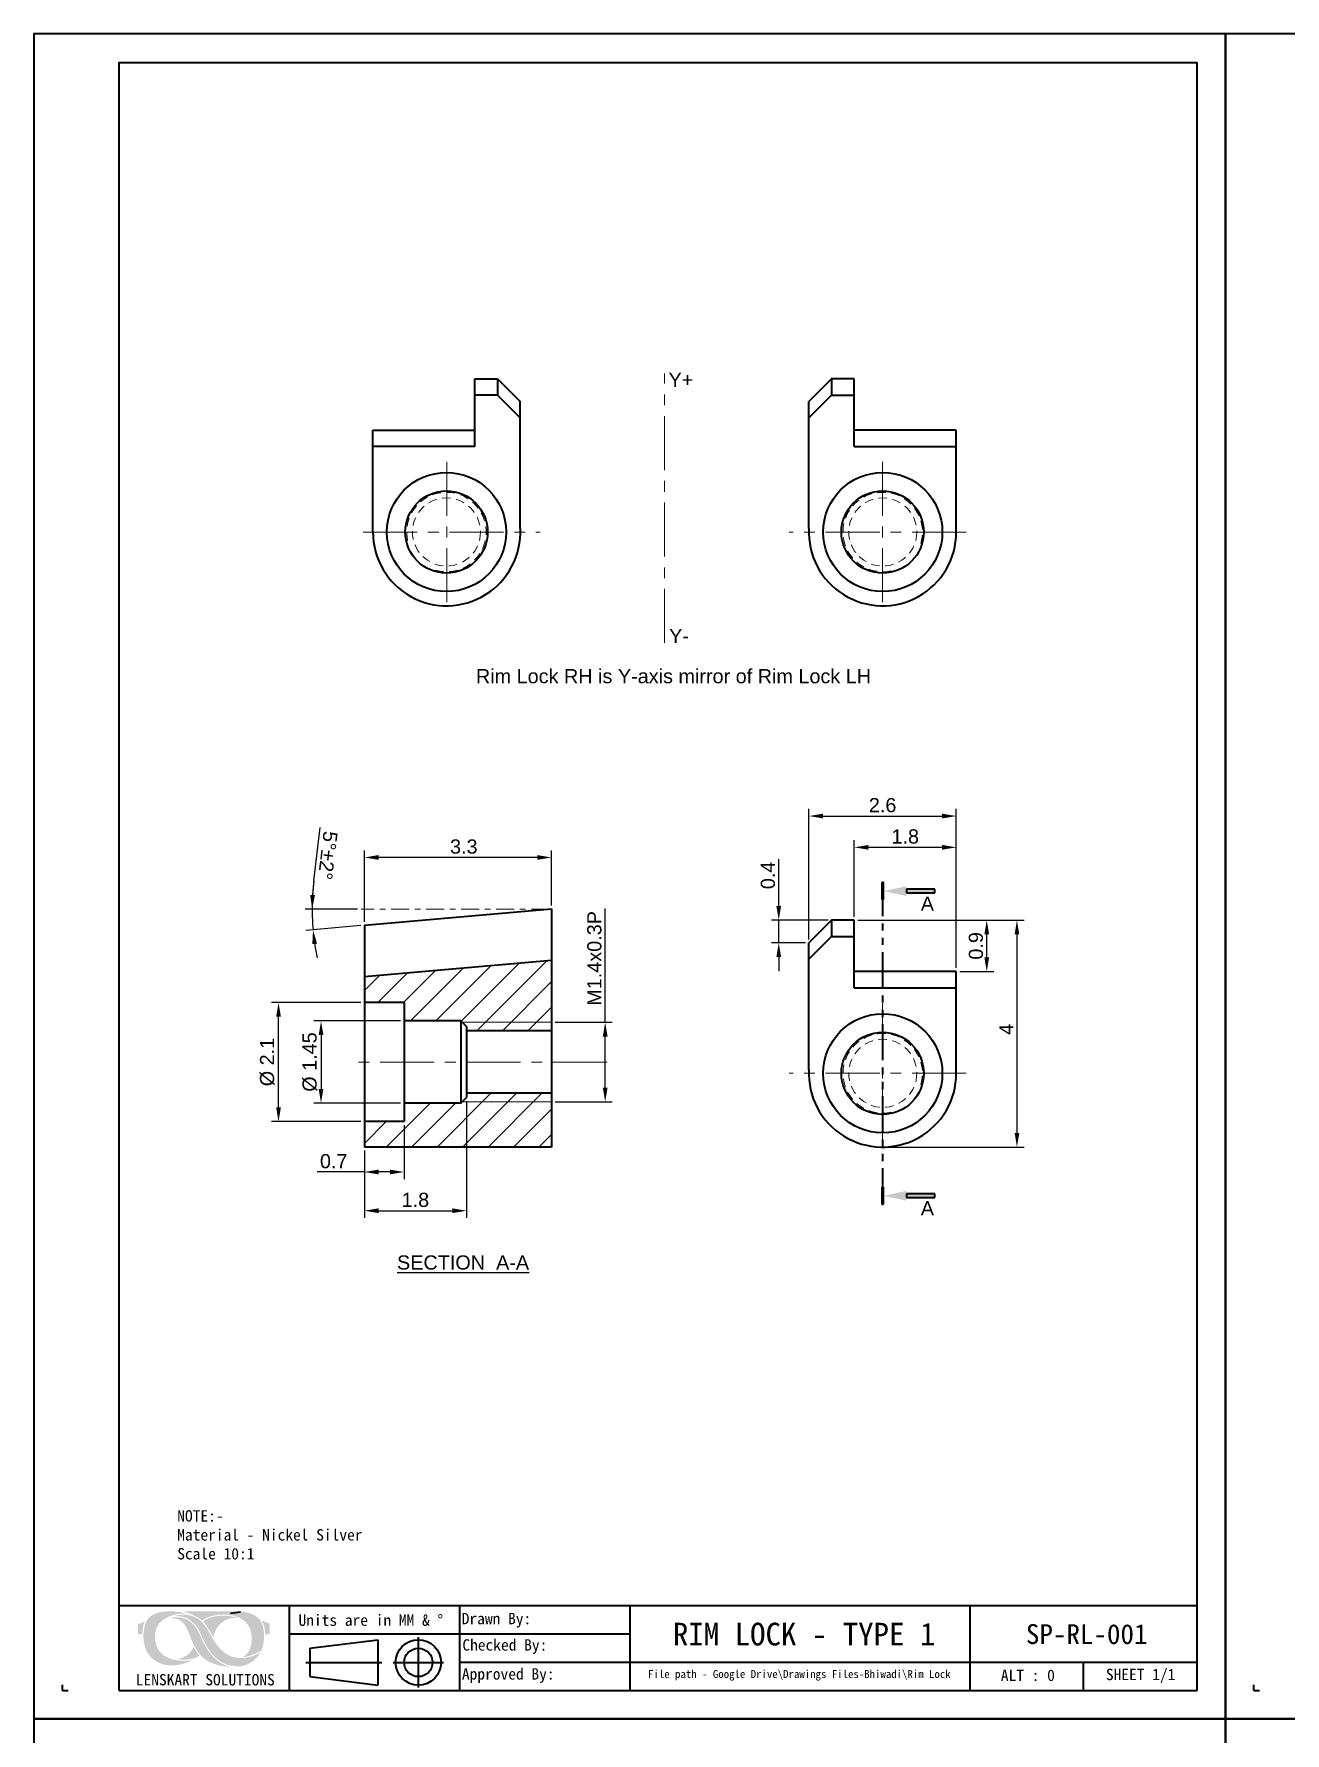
# Model space of a CAD drawing. Header units: millimetres. Extents: x 219 to 785, y 160 to 284.
# Drawn here: x 659.41 to 681.46, y 225.52 to 255.47 of the extents above; entities that cross this region are included whole.
import ezdxf
from ezdxf.enums import TextEntityAlignment as Align

# ---------------------------------------------------------------- set-up
doc = ezdxf.new("R2010")
doc.units = ezdxf.units.MM
for name, pattern in [('CENTER', [50.8, 31.75, -6.35, 6.35, -6.35]), ('HIDDEN', [0.075, 0.05, -0.025]), ('PHANTOM', [63.5, 31.75, -6.35, 6.35, -6.35, 6.35, -6.35])]:
    doc.linetypes.add(name, pattern=pattern)
doc.layers.get('0').update_dxf_attribs({"lineweight": 35})
for name, color, linetype, lineweight in [('Center line', 2, 'CENTER', 18), ('Dimension', 3, 'Continuous', 18), ('Hatch', 6, 'Continuous', 18), ('hidden line', 1, 'HIDDEN', 15), ('Section', 6, 'PHANTOM', 35), ('Text', 4, 'Continuous', 25), ('绘图层', 7, 'Continuous', 13)]:
    doc.layers.add(name, color=color, linetype=linetype, lineweight=lineweight)
doc.layers.add('图框-线条', color=7, linetype='Continuous')
doc.styles.get("Standard").update_dxf_attribs({"font": 'arial.ttf'})
doc.styles.add('宋体', font='SimSun.ttf')
doc.styles.add('样式 1', font='romant.shx')
doc.dimstyles.new('ISO-25', dxfattribs={"dimtxt": 2.5, "dimasz": 2.5, "dimexe": 1.25, "dimexo": 0.625, "dimtad": 1, "dimtxsty": 'Standard', "dimcen": 2.5, "dimadec": 0, "dimazin": 0, "dimtfac": 1, "dimtmove": 0, "dimatfit": 3, "dimfxl": 1, "dimarcsym": 0})
doc.dimstyles.new('ISO-25$0', dxfattribs={"dimtxt": 2.5, "dimasz": 2.5, "dimexe": 0.5, "dimexo": 1, "dimgap": 1, "dimtad": 0, "dimtih": 1, "dimtoh": 1, "dimdec": 1, "dimzin": 10, "dimdsep": 46, "dimlunit": 6, "dimtxsty": '样式 1', "dimcen": 0, "dimclrd": 256, "dimclre": 256, "dimclrt": 7, "dimazin": 0, "dimtfac": 1, "dimtdec": 1, "dimtofl": 0, "dimtmove": 0, "dimatfit": 0, "dimfxl": 1, "dimtolj": 1, "dimtzin": 10, "dimarcsym": 0})

# ---------------------------------------------------------------- blocks, each defined once
blk = doc.blocks.new('*D96')
at = {"layer": 'Defpoints', "color": 0, "transparency": 16777216}
for p in [(673.867, 239.849), (674.365, 235.85), (676.734, 235.85)]:
    blk.add_point(p, dxfattribs=at)
at = {"layer": 'Dimension', "color": 0, "lineweight": -2, "transparency": 16777216}
for p, q in [((673.929, 239.849), (676.859, 239.849)), ((676.734, 239.599), (676.734, 236.1)), ((674.428, 235.85), (676.859, 235.85))]:
    blk.add_line(p, q, dxfattribs=at)
at = {"layer": 'Dimension', "color": 0, "transparency": 16777216}
for points in [[(676.693, 239.599), (676.776, 239.599), (676.734, 239.849)], [(676.693, 236.1), (676.776, 236.1), (676.734, 235.85)]]:
    blk.add_solid(points, dxfattribs=at)
at = {"layer": 'Dimension', "color": 0, "transparency": 16777216, "insert": (676.422, 237.925), "char_height": 0.25, "attachment_point": 2, "rotation": 90}
blk.add_mtext('4', dxfattribs=at)
blk = doc.blocks.new('*D107')
at = {"layer": 'Defpoints', "color": 0, "transparency": 16777216}
for p in [(668.532, 238.049), (669.477, 238.049), (668.532, 236.649)]:
    blk.add_point(p, dxfattribs=at)
at = {"layer": 'Dimension', "color": 0, "lineweight": -2, "transparency": 16777216}
for p, q in [((669.477, 238.049), (669.477, 240.053)), ((668.594, 238.049), (669.602, 238.049)), ((669.477, 236.899), (669.477, 237.799)), ((668.594, 236.649), (669.602, 236.649))]:
    blk.add_line(p, q, dxfattribs=at)
at = {"layer": 'Dimension', "color": 0, "transparency": 16777216}
for points in [[(669.435, 237.799), (669.519, 237.799), (669.477, 238.049)], [(669.435, 236.899), (669.519, 236.899), (669.477, 236.649)]]:
    blk.add_solid(points, dxfattribs=at)
at = {"layer": 'Dimension', "color": 0, "transparency": 16777216, "insert": (669.287, 239.176), "char_height": 0.25, "attachment_point": 5, "rotation": 90}
blk.add_mtext('M1.4x0.3P', dxfattribs=at)
blk = doc.blocks.new('*D144')
at = {"layer": 'Defpoints', "color": 0, "transparency": 16777216}
for p in [(665.232, 240.955), (668.532, 240.044), (665.232, 239.759)]:
    blk.add_point(p, dxfattribs=at)
at = {"layer": 'Dimension', "color": 0, "lineweight": -2, "transparency": 16777216}
for p, q in [((665.232, 239.822), (665.232, 241.08)), ((668.282, 240.955), (665.482, 240.955)), ((668.532, 240.107), (668.532, 241.08))]:
    blk.add_line(p, q, dxfattribs=at)
at = {"layer": 'Dimension', "color": 0, "transparency": 16777216}
for points in [[(665.482, 240.997), (665.482, 240.914), (665.232, 240.955)], [(668.282, 240.997), (668.282, 240.914), (668.532, 240.955)]]:
    blk.add_solid(points, dxfattribs=at)
at = {"layer": 'Dimension', "color": 0, "transparency": 16777216, "insert": (666.985, 241.273), "char_height": 0.25, "attachment_point": 2}
blk.add_mtext('3.3', dxfattribs=at)
blk = doc.blocks.new('*D145')
at = {"layer": 'Defpoints', "color": 0, "transparency": 16777216}
for p in [(668.232, 239.549), (668.232, 239.549), (668.232, 239.549), (665.232, 239.286), (665.232, 239.286)]:
    blk.add_point(p, dxfattribs=at)
blk = doc.blocks.new('*D177')
at = {"layer": 'Defpoints', "color": 0, "transparency": 16777216}
for p in [(665.176, 240.044), (668.491, 240.044), (668.532, 240.048), (664.319, 239.801), (665.232, 239.759)]:
    blk.add_point(p, dxfattribs=at)
at = {"layer": 'Dimension', "color": 0, "lineweight": -2, "transparency": 16777216}
for p, q in [((664.342, 240.543), (664.455, 241.483)), ((665.113, 240.044), (664.187, 240.044)), ((665.169, 239.754), (664.203, 239.669))]:
    blk.add_line(p, q, dxfattribs=at)
for start, end in [(173.1407, 180), (173.1438, 176.5719), (180, 185), (188.4281, 191.8562)]:
    blk.add_arc((668.491, 240.044), 4.179, start, end, dxfattribs=at)
at = {"layer": 'Dimension', "color": 0, "transparency": 16777216}
for points in [[(664.361, 240.293), (664.277, 240.295), (664.312, 240.044)], [(664.315, 239.427), (664.398, 239.437), (664.328, 239.68)]]:
    blk.add_solid(points, dxfattribs=at)
at = {"layer": 'Dimension', "color": 0, "transparency": 16777216, "insert": (664.587, 240.991), "char_height": 0.25, "attachment_point": 5, "rotation": 263.1407}
blk.add_mtext('5°±2°', dxfattribs=at)
blk = doc.blocks.new('*D178')
at = {"layer": 'Defpoints', "color": 0, "transparency": 16777216}
for p in [(663.719, 238.399), (665.232, 238.399), (665.232, 236.299)]:
    blk.add_point(p, dxfattribs=at)
at = {"layer": 'Dimension', "color": 0, "lineweight": -2, "transparency": 16777216}
for p, q in [((665.169, 238.399), (663.594, 238.399)), ((663.719, 236.549), (663.719, 238.149)), ((665.169, 236.299), (663.594, 236.299))]:
    blk.add_line(p, q, dxfattribs=at)
at = {"layer": 'Dimension', "color": 0, "transparency": 16777216}
for points in [[(663.678, 238.149), (663.761, 238.149), (663.719, 238.399)], [(663.678, 236.549), (663.761, 236.549), (663.719, 236.299)]]:
    blk.add_solid(points, dxfattribs=at)
at = {"layer": 'Dimension', "color": 0, "transparency": 16777216, "insert": (663.522, 237.349), "char_height": 0.25, "attachment_point": 5, "rotation": 90}
blk.add_mtext('%%c 2.1', dxfattribs=at)
blk = doc.blocks.new('*D179')
at = {"layer": 'Defpoints', "color": 0, "transparency": 16777216}
for p in [(665.932, 236.299), (665.232, 235.85), (665.232, 235.411)]:
    blk.add_point(p, dxfattribs=at)
at = {"layer": 'Dimension', "color": 0, "lineweight": -2, "transparency": 16777216}
for p, q in [((665.932, 236.237), (665.932, 235.286)), ((665.232, 235.788), (665.232, 235.286)), ((665.232, 235.411), (664.402, 235.411)), ((665.682, 235.411), (665.482, 235.411))]:
    blk.add_line(p, q, dxfattribs=at)
at = {"layer": 'Dimension', "color": 0, "transparency": 16777216}
for points in [[(665.482, 235.452), (665.482, 235.369), (665.232, 235.411)], [(665.682, 235.452), (665.682, 235.369), (665.932, 235.411)]]:
    blk.add_solid(points, dxfattribs=at)
at = {"layer": 'Dimension', "color": 0, "transparency": 16777216, "insert": (664.692, 235.601), "char_height": 0.25, "attachment_point": 5}
blk.add_mtext('0.7', dxfattribs=at)
blk = doc.blocks.new('*D180')
at = {"layer": 'Defpoints', "color": 0, "transparency": 16777216}
for p in [(665.932, 238.074), (664.469, 236.624), (665.932, 236.624)]:
    blk.add_point(p, dxfattribs=at)
at = {"layer": 'Dimension', "color": 0, "lineweight": -2, "transparency": 16777216}
for p, q in [((665.869, 238.074), (664.344, 238.074)), ((664.469, 237.824), (664.469, 236.874)), ((665.869, 236.624), (664.344, 236.624))]:
    blk.add_line(p, q, dxfattribs=at)
at = {"layer": 'Dimension', "color": 0, "transparency": 16777216}
for points in [[(664.427, 237.824), (664.51, 237.824), (664.469, 238.074)], [(664.427, 236.874), (664.51, 236.874), (664.469, 236.624)]]:
    blk.add_solid(points, dxfattribs=at)
at = {"layer": 'Dimension', "color": 0, "transparency": 16777216, "insert": (664.271, 237.349), "char_height": 0.25, "attachment_point": 5, "rotation": 90}
blk.add_mtext('%%c 1.45', dxfattribs=at)
blk = doc.blocks.new('*D181')
at = {"layer": 'Defpoints', "color": 0, "transparency": 16777216}
for p in [(667.032, 236.724), (665.232, 235.85), (667.032, 234.728)]:
    blk.add_point(p, dxfattribs=at)
at = {"layer": 'Dimension', "color": 0, "lineweight": -2, "transparency": 16777216}
for p, q in [((667.032, 236.662), (667.032, 234.603)), ((665.232, 235.788), (665.232, 234.603)), ((665.482, 234.728), (666.782, 234.728))]:
    blk.add_line(p, q, dxfattribs=at)
at = {"layer": 'Dimension', "color": 0, "transparency": 16777216}
for points in [[(665.482, 234.77), (665.482, 234.686), (665.232, 234.728)], [(666.782, 234.77), (666.782, 234.686), (667.032, 234.728)]]:
    blk.add_solid(points, dxfattribs=at)
at = {"layer": 'Dimension', "color": 0, "transparency": 16777216, "insert": (666.132, 234.918), "char_height": 0.25, "attachment_point": 5}
blk.add_mtext('1.8', dxfattribs=at)
blk = doc.blocks.new('*D182')
at = {"layer": 'Defpoints', "color": 0, "transparency": 16777216}
for p in [(675.666, 241.134), (673.867, 239.849), (675.666, 238.946)]:
    blk.add_point(p, dxfattribs=at)
at = {"layer": 'Dimension', "color": 0, "lineweight": -2, "transparency": 16777216}
for p, q in [((673.867, 239.911), (673.867, 241.259)), ((674.117, 241.134), (675.416, 241.134)), ((675.666, 239.008), (675.666, 241.259))]:
    blk.add_line(p, q, dxfattribs=at)
at = {"layer": 'Dimension', "color": 0, "transparency": 16777216}
for points in [[(674.117, 241.175), (674.117, 241.092), (673.867, 241.134)], [(675.416, 241.175), (675.416, 241.092), (675.666, 241.134)]]:
    blk.add_solid(points, dxfattribs=at)
at = {"layer": 'Dimension', "color": 0, "transparency": 16777216, "insert": (674.766, 241.324), "char_height": 0.25, "attachment_point": 5}
blk.add_mtext('1.8', dxfattribs=at)
blk = doc.blocks.new('*D183')
at = {"layer": 'Defpoints', "color": 0, "transparency": 16777216}
for p in [(673.867, 239.849), (676.202, 239.849), (675.666, 238.946)]:
    blk.add_point(p, dxfattribs=at)
at = {"layer": 'Dimension', "color": 0, "lineweight": -2, "transparency": 16777216}
for p, q in [((673.929, 239.849), (676.327, 239.849)), ((676.202, 239.196), (676.202, 239.599)), ((675.728, 238.946), (676.327, 238.946))]:
    blk.add_line(p, q, dxfattribs=at)
at = {"layer": 'Dimension', "color": 0, "transparency": 16777216}
for points in [[(676.16, 239.599), (676.244, 239.599), (676.202, 239.849)], [(676.16, 239.196), (676.244, 239.196), (676.202, 238.946)]]:
    blk.add_solid(points, dxfattribs=at)
at = {"layer": 'Dimension', "color": 0, "transparency": 16777216, "insert": (676.012, 239.397), "char_height": 0.25, "attachment_point": 5, "rotation": 90}
blk.add_mtext('0.9', dxfattribs=at)
blk = doc.blocks.new('*D184')
at = {"layer": 'Defpoints', "color": 0, "transparency": 16777216}
for p in [(673.467, 239.849), (672.536, 239.449), (673.067, 239.449)]:
    blk.add_point(p, dxfattribs=at)
at = {"layer": 'Dimension', "color": 0, "lineweight": -2, "transparency": 16777216}
for p, q in [((672.536, 240.099), (672.536, 240.928)), ((673.405, 239.849), (672.411, 239.849)), ((672.536, 239.449), (672.536, 239.849)), ((673.005, 239.449), (672.411, 239.449)), ((672.536, 239.199), (672.536, 238.949))]:
    blk.add_line(p, q, dxfattribs=at)
at = {"layer": 'Dimension', "color": 0, "transparency": 16777216}
for points in [[(672.494, 240.099), (672.578, 240.099), (672.536, 239.849)], [(672.494, 239.199), (672.578, 239.199), (672.536, 239.449)]]:
    blk.add_solid(points, dxfattribs=at)
at = {"layer": 'Dimension', "color": 0, "transparency": 16777216, "insert": (672.346, 240.639), "char_height": 0.25, "attachment_point": 5, "rotation": 90}
blk.add_mtext('0.4', dxfattribs=at)
blk = doc.blocks.new('*D185')
at = {"layer": 'Defpoints', "color": 0, "transparency": 16777216}
for p in [(675.666, 241.685), (673.067, 239.449), (675.666, 238.946)]:
    blk.add_point(p, dxfattribs=at)
at = {"layer": 'Dimension', "color": 0, "lineweight": -2, "transparency": 16777216}
for p, q in [((673.067, 239.511), (673.067, 241.81)), ((675.666, 239.008), (675.666, 241.81)), ((673.317, 241.685), (675.416, 241.685))]:
    blk.add_line(p, q, dxfattribs=at)
at = {"layer": 'Dimension', "color": 0, "transparency": 16777216}
for points in [[(673.317, 241.727), (673.317, 241.644), (673.067, 241.685)], [(675.416, 241.727), (675.416, 241.644), (675.666, 241.685)]]:
    blk.add_solid(points, dxfattribs=at)
at = {"layer": 'Dimension', "color": 0, "transparency": 16777216, "insert": (674.367, 241.876), "char_height": 0.25, "attachment_point": 5}
blk.add_mtext('2.6', dxfattribs=at)
blk = doc.blocks.new('_FILLED')
at = {"color": 0, "linetype": 'ByBlock'}
blk.add_solid([(0, 0), (-1, 0.214), (-1, -0.214)], dxfattribs=at)
blk = doc.blocks.new('section arrow')
at = {"layer": 'Section'}
h = blk.add_hatch(color=256, dxfattribs=at)
h.dxf.hatch_style = 1
h.paths.add_polyline_path([(6987.516, 2336.116), (6987.516, 2336.053), (6988.016, 2336.053), (6988.016, 2336.116)])
h.paths.add_polyline_path([(6988.416, 2335.935), (6988.448, 2335.935), (6988.448, 2336.235), (6988.416, 2336.235)])
for points in [[(6988.016, 2336.116), (6987.516, 2336.116), (6987.516, 2336.053), (6988.016, 2336.053)], [(6988.448, 2335.935), (6988.448, 2336.235), (6988.416, 2336.235), (6988.416, 2335.935)]]:
    blk.add_lwpolyline(points, close=True, dxfattribs=at)
at = {"layer": 'Section', "xscale": 0.4, "yscale": 0.4, "zscale": 0.4}
blk.add_blockref('_FILLED', (6988.416, 2336.085), dxfattribs=at)

msp = doc.modelspace()

# ---------------------------------------------------------------- hatches: boundary and pattern name
at = {"layer": 'Hatch'}
h = msp.add_hatch(dxfattribs=at)
h.set_pattern_fill('ANSI31', color=256, scale=0.1)
h.set_pattern_definition([(45, (-7.12355, 0), (-0.2245064, 0.2245064), [])])
h.paths.add_polyline_path([(668.532, 239.144), (665.232, 238.856), (665.232, 238.399), (665.932, 238.399), (665.932, 238.074), (666.932, 238.074), (666.957, 238.049), (668.532, 238.049)])
h.paths.add_polyline_path([(668.532, 236.649), (666.957, 236.649), (666.932, 236.624), (665.932, 236.624), (665.932, 236.299), (665.232, 236.299), (665.232, 235.85), (668.532, 235.85)])
h.paths.add_polyline_path([(668.532, 236.799), (667.032, 236.799), (667.032, 236.724), (666.957, 236.649), (668.532, 236.649)])
h.paths.add_polyline_path([(668.532, 238.049), (666.957, 238.049), (667.032, 237.974), (667.032, 237.899), (668.532, 237.899)])
at = {"layer": '图框-线条', "lineweight": 0, "ltscale": 0.1}
h = msp.add_hatch(color=252, dxfattribs=at)
edge = h.paths.add_edge_path()
edge.add_spline(control_points=[(661.245, 227.441), (661.245, 227.441), (661.245, 227.269), (661.245, 227.269), (661.245, 227.269), (661.245, 227.269), (661.316, 227.269), (661.316, 227.269), (661.316, 227.269), (661.321, 227.31), (661.322, 227.344), (661.33, 227.384), (661.33, 227.384), (661.337, 227.419), (661.347, 227.454), (661.36, 227.485), (661.36, 227.485), (661.36, 227.485), (661.245, 227.441), (661.245, 227.441)], knot_values=[0, 0, 0, 0, 0.166667, 0.166667, 0.166667, 0.166667, 0.333333, 0.333333, 0.333333, 0.333333, 0.5, 0.5, 0.5, 0.5, 0.666667, 0.666667, 0.666667, 0.666667, 1, 1, 1, 1], degree=3, periodic=0)
edge = h.paths.add_edge_path()
edge.add_spline(control_points=[(663.485, 227.262), (663.485, 227.262), (663.566, 227.261), (663.566, 227.261), (663.566, 227.261), (663.566, 227.261), (663.566, 227.447), (663.566, 227.447), (663.566, 227.447), (663.566, 227.447), (663.425, 227.503), (663.425, 227.503), (663.425, 227.503), (663.439, 227.467), (663.455, 227.441), (663.466, 227.396), (663.466, 227.396), (663.478, 227.351), (663.481, 227.311), (663.485, 227.262)], knot_values=[0, 0, 0, 0, 0.166667, 0.166667, 0.166667, 0.166667, 0.333333, 0.333333, 0.333333, 0.333333, 0.5, 0.5, 0.5, 0.5, 0.666667, 0.666667, 0.666667, 0.666667, 1, 1, 1, 1], degree=3, periodic=0)
edge = h.paths.add_edge_path(flags=17)
edge.add_spline(control_points=[(661.937, 226.828), (661.95, 226.817), (662.032, 226.815), (662.047, 226.815), (662.047, 226.815), (662.135, 226.812), (662.267, 226.834), (662.324, 226.889), (662.324, 226.889), (662.319, 226.897), (662.316, 226.901), (662.31, 226.907), (662.31, 226.907), (662.31, 226.907), (662.223, 227.036), (662.223, 227.036), (662.223, 227.036), (662.202, 227.01), (662.193, 226.961), (662.113, 226.899), (662.113, 226.899), (662.066, 226.863), (662.01, 226.838), (661.937, 226.828)], knot_values=[0, 0, 0, 0, 0.142857, 0.142857, 0.142857, 0.142857, 0.285714, 0.285714, 0.285714, 0.285714, 0.428571, 0.428571, 0.428571, 0.428571, 0.571429, 0.571429, 0.571429, 0.571429, 0.714286, 0.714286, 0.714286, 0.714286, 1, 1, 1, 1], degree=3, periodic=0)
edge = h.paths.add_edge_path(flags=17)
edge.add_spline(control_points=[(662.392, 227.485), (662.397, 227.477), (662.398, 227.478), (662.404, 227.471), (662.404, 227.471), (662.469, 227.397), (662.562, 227.217), (662.574, 227.205), (662.574, 227.205), (662.58, 227.355), (662.705, 227.486), (662.829, 227.529), (662.829, 227.529), (662.893, 227.552), (662.928, 227.552), (663.001, 227.546), (663.001, 227.546), (662.977, 227.565), (662.876, 227.581), (662.851, 227.584), (662.851, 227.584), (662.729, 227.598), (662.554, 227.587), (662.446, 227.526), (662.446, 227.526), (662.429, 227.517), (662.398, 227.497), (662.392, 227.485)], knot_values=[0, 0, 0, 0, 0.125, 0.125, 0.125, 0.125, 0.25, 0.25, 0.25, 0.25, 0.375, 0.375, 0.375, 0.375, 0.5, 0.5, 0.5, 0.5, 0.625, 0.625, 0.625, 0.625, 0.75, 0.75, 0.75, 0.75, 1, 1, 1, 1], degree=3, periodic=0)
edge = h.paths.add_edge_path()
edge.add_spline(control_points=[(662.334, 227.25), (662.293, 227.342), (662.28, 227.367), (662.216, 227.436), (662.216, 227.436), (662.129, 227.53), (661.994, 227.577), (661.862, 227.559), (661.862, 227.559), (661.853, 227.558), (661.845, 227.557), (661.837, 227.555), (661.837, 227.555), (661.837, 227.555), (661.814, 227.548), (661.814, 227.548), (661.814, 227.548), (661.89, 227.544), (661.95, 227.533), (662.001, 227.495), (662.001, 227.495), (662.052, 227.457), (662.071, 227.426), (662.104, 227.36), (662.104, 227.36), (662.156, 227.252), (662.192, 227.131), (662.251, 227.03), (662.251, 227.03), (662.314, 226.924), (662.376, 226.846), (662.482, 226.784), (662.482, 226.784), (662.567, 226.734), (662.746, 226.687), (662.865, 226.692), (662.865, 226.692), (662.852, 226.698), (662.834, 226.701), (662.818, 226.705), (662.818, 226.705), (662.597, 226.773), (662.469, 226.961), (662.372, 227.166), (662.372, 227.166), (662.359, 227.194), (662.346, 227.222), (662.334, 227.25)], knot_values=[0, 0, 0, 0, 0.076923, 0.076923, 0.076923, 0.076923, 0.153846, 0.153846, 0.153846, 0.153846, 0.230769, 0.230769, 0.230769, 0.230769, 0.307692, 0.307692, 0.307692, 0.307692, 0.384615, 0.384615, 0.384615, 0.384615, 0.461538, 0.461538, 0.461538, 0.461538, 0.538462, 0.538462, 0.538462, 0.538462, 0.615385, 0.615385, 0.615385, 0.615385, 0.692308, 0.692308, 0.692308, 0.692308, 0.769231, 0.769231, 0.769231, 0.769231, 0.846154, 0.846154, 0.846154, 0.846154, 1, 1, 1, 1], degree=3, periodic=0)
edge = h.paths.add_edge_path()
edge.add_spline(control_points=[(663.396, 226.935), (663.393, 226.935), (663.311, 226.896), (663.294, 226.89), (663.294, 226.89), (663.259, 226.876), (663.217, 226.863), (663.178, 226.855), (663.178, 226.855), (663.08, 226.837), (663.009, 226.837), (662.916, 226.864), (662.916, 226.864), (662.757, 226.91), (662.665, 227.021), (662.59, 227.137), (662.59, 227.137), (662.458, 227.343), (662.404, 227.542), (662.15, 227.596), (662.15, 227.596), (662.107, 227.605), (662.055, 227.609), (662.01, 227.605), (662.01, 227.605), (661.98, 227.603), (661.908, 227.596), (661.886, 227.583), (661.886, 227.583), (661.998, 227.585), (662.086, 227.563), (662.165, 227.506), (662.165, 227.506), (662.331, 227.388), (662.336, 227.263), (662.422, 227.109), (662.422, 227.109), (662.464, 227.035), (662.494, 226.978), (662.551, 226.911), (662.551, 226.911), (662.67, 226.772), (662.796, 226.71), (662.99, 226.696), (662.99, 226.696), (663.084, 226.689), (663.178, 226.73), (663.24, 226.769), (663.24, 226.769), (663.283, 226.796), (663.316, 226.83), (663.348, 226.867), (663.348, 226.867), (663.365, 226.886), (663.383, 226.914), (663.396, 226.935)], knot_values=[0, 0, 0, 0, 0.066667, 0.066667, 0.066667, 0.066667, 0.133333, 0.133333, 0.133333, 0.133333, 0.2, 0.2, 0.2, 0.2, 0.266667, 0.266667, 0.266667, 0.266667, 0.333333, 0.333333, 0.333333, 0.333333, 0.4, 0.4, 0.4, 0.4, 0.466667, 0.466667, 0.466667, 0.466667, 0.533333, 0.533333, 0.533333, 0.533333, 0.6, 0.6, 0.6, 0.6, 0.666667, 0.666667, 0.666667, 0.666667, 0.733333, 0.733333, 0.733333, 0.733333, 0.8, 0.8, 0.8, 0.8, 0.866667, 0.866667, 0.866667, 0.866667, 1, 1, 1, 1], degree=3, periodic=0)
edge = h.paths.add_edge_path()
edge.add_spline(control_points=[(662.376, 227.501), (662.432, 227.545), (662.449, 227.559), (662.531, 227.582), (662.531, 227.582), (662.718, 227.634), (662.959, 227.62), (663.106, 227.505), (663.106, 227.505), (663.186, 227.442), (663.251, 227.331), (663.248, 227.177), (663.248, 227.177), (663.245, 227.062), (663.217, 226.952), (663.126, 226.886), (663.126, 226.886), (663.12, 226.881), (663.096, 226.866), (663.09, 226.864), (663.09, 226.864), (663.179, 226.859), (663.318, 226.919), (663.392, 226.961), (663.392, 226.961), (663.419, 226.976), (663.417, 226.974), (663.428, 227.006), (663.428, 227.006), (663.475, 227.132), (663.476, 227.307), (663.434, 227.43), (663.434, 227.43), (663.414, 227.486), (663.393, 227.516), (663.356, 227.552), (663.356, 227.552), (663.28, 227.629), (663.129, 227.664), (663.02, 227.664), (663.02, 227.664), (662.698, 227.664), (662.367, 227.667), (662.046, 227.664), (662.046, 227.664), (662.069, 227.654), (662.111, 227.644), (662.138, 227.634), (662.138, 227.634), (662.165, 227.624), (662.283, 227.569), (662.306, 227.555), (662.306, 227.555), (662.338, 227.535), (662.371, 227.505), (662.376, 227.501)], knot_values=[0, 0, 0, 0, 0.066667, 0.066667, 0.066667, 0.066667, 0.133333, 0.133333, 0.133333, 0.133333, 0.2, 0.2, 0.2, 0.2, 0.266667, 0.266667, 0.266667, 0.266667, 0.333333, 0.333333, 0.333333, 0.333333, 0.4, 0.4, 0.4, 0.4, 0.466667, 0.466667, 0.466667, 0.466667, 0.533333, 0.533333, 0.533333, 0.533333, 0.6, 0.6, 0.6, 0.6, 0.666667, 0.666667, 0.666667, 0.666667, 0.733333, 0.733333, 0.733333, 0.733333, 0.8, 0.8, 0.8, 0.8, 0.866667, 0.866667, 0.866667, 0.866667, 1, 1, 1, 1], degree=3, periodic=0)
edge = h.paths.add_edge_path()
edge.add_spline(control_points=[(662.198, 226.806), (662.184, 226.807), (662.158, 226.801), (662.142, 226.799), (662.142, 226.799), (661.885, 226.775), (661.581, 226.843), (661.544, 227.157), (661.544, 227.157), (661.527, 227.304), (661.573, 227.436), (661.69, 227.517), (661.69, 227.517), (661.808, 227.598), (661.925, 227.629), (662.098, 227.625), (662.098, 227.625), (662.098, 227.625), (662.029, 227.644), (662.029, 227.644), (662.029, 227.644), (661.876, 227.677), (661.647, 227.678), (661.512, 227.611), (661.512, 227.611), (661.436, 227.573), (661.394, 227.516), (661.364, 227.421), (661.364, 227.421), (661.315, 227.259), (661.329, 227.009), (661.451, 226.881), (661.451, 226.881), (661.466, 226.865), (661.474, 226.853), (661.492, 226.838), (661.492, 226.838), (661.511, 226.823), (661.515, 226.818), (661.539, 226.801), (661.539, 226.801), (661.697, 226.689), (661.902, 226.696), (662.082, 226.756), (662.082, 226.756), (662.103, 226.763), (662.124, 226.771), (662.143, 226.78), (662.143, 226.78), (662.155, 226.785), (662.191, 226.804), (662.198, 226.806)], knot_values=[0, 0, 0, 0, 0.071429, 0.071429, 0.071429, 0.071429, 0.142857, 0.142857, 0.142857, 0.142857, 0.214286, 0.214286, 0.214286, 0.214286, 0.285714, 0.285714, 0.285714, 0.285714, 0.357143, 0.357143, 0.357143, 0.357143, 0.428571, 0.428571, 0.428571, 0.428571, 0.5, 0.5, 0.5, 0.5, 0.571429, 0.571429, 0.571429, 0.571429, 0.642857, 0.642857, 0.642857, 0.642857, 0.714286, 0.714286, 0.714286, 0.714286, 0.785714, 0.785714, 0.785714, 0.785714, 0.857143, 0.857143, 0.857143, 0.857143, 1, 1, 1, 1], degree=3, periodic=0)

# ---------------------------------------------------------------- linework, layer by layer
for p, q in [((679.909, 226.271), (679.909, 254.971)), ((667.182, 248.198), (667.182, 249.39)), ((667.182, 249.39), (667.581, 249.39)), ((667.581, 249.39), (667.981, 248.99)), ((667.581, 249.39), (667.581, 249.102)), ((673.467, 249.39), (673.067, 248.99)), ((673.867, 249.39), (673.467, 249.39)), ((673.467, 249.39), (673.467, 249.102)), ((673.867, 248.198), (673.867, 249.39)), ((667.581, 249.102), (667.182, 249.102)), ((667.581, 249.102), (667.981, 248.702)), ((667.981, 246.755), (667.981, 248.99)), ((673.467, 249.102), (673.067, 248.702)), ((673.067, 246.755), (673.067, 248.99)), ((673.467, 249.102), (673.867, 249.102)), ((665.383, 246.692), (665.383, 248.487)), ((665.383, 248.487), (667.182, 248.487)), ((675.666, 248.487), (673.867, 248.487)), ((675.666, 246.692), (675.666, 248.487)), ((667.182, 248.198), (665.383, 248.198)), ((673.867, 248.198), (675.666, 248.198)), ((665.232, 239.759), (668.532, 240.048)), ((668.532, 240.048), (668.532, 235.85)), ((665.232, 239.759), (665.232, 235.85)), ((673.467, 239.849), (673.067, 239.449)), ((673.867, 239.849), (673.467, 239.849)), ((673.467, 239.849), (673.467, 239.56)), ((673.867, 238.657), (673.867, 239.849)), ((673.467, 239.56), (673.067, 239.16)), ((673.067, 237.214), (673.067, 239.449)), ((673.467, 239.56), (673.867, 239.56)), ((665.232, 238.856), (668.532, 239.144)), ((675.666, 238.946), (673.867, 238.946)), ((675.666, 237.15), (675.666, 238.946)), ((673.867, 238.657), (675.666, 238.657)), ((665.932, 238.399), (665.232, 238.399)), ((665.932, 238.399), (665.932, 236.299)), ((666.932, 238.074), (665.932, 238.074)), ((666.932, 238.074), (666.932, 236.624)), ((666.932, 238.074), (667.032, 237.974)), ((667.032, 237.974), (667.032, 236.724)), ((668.532, 237.899), (667.032, 237.899)), ((666.932, 236.624), (665.932, 236.624)), ((666.932, 236.624), (667.032, 236.724)), ((668.532, 236.799), (667.032, 236.799)), ((665.932, 236.299), (665.232, 236.299)), ((668.532, 235.85), (665.232, 235.85)), ((660.909, 227.771), (679.909, 227.771)), ((663.909, 227.771), (663.909, 226.271)), ((666.909, 227.771), (666.909, 226.271)), ((669.909, 227.771), (669.909, 226.771)), ((675.909, 226.271), (675.909, 227.771)), ((663.909, 227.271), (669.909, 227.271)), ((664.269, 227.015), (665.469, 227.165)), ((665.469, 227.165), (665.469, 226.365)), ((666.184, 226.321), (666.184, 227.21)), ((664.203, 226.765), (665.542, 226.765)), ((664.269, 227.015), (664.269, 226.515)), ((665.739, 226.765), (666.628, 226.765)), ((666.909, 226.771), (679.909, 226.771)), ((669.909, 226.771), (669.909, 226.271)), ((677.909, 226.271), (677.909, 226.771)), ((664.269, 226.515), (665.469, 226.365)), ((659.909, 226.271), (659.909, 226.371)), ((659.909, 226.271), (660.009, 226.271)), ((660.909, 226.271), (679.909, 226.271)), ((680.909, 226.271), (680.909, 226.371)), ((680.909, 226.271), (681.009, 226.271))]:
    msp.add_line(p, q)
at = {"color": 7}
msp.add_line((663.049, 227.65), (662.871, 227.628), dxfattribs=at)
for points in [[(659.409, 225.771), (680.409, 225.771), (680.409, 255.471), (659.409, 255.471)], [(680.409, 225.771), (701.409, 225.771), (701.409, 255.471), (680.409, 255.471)], [(659.409, 196.071), (680.409, 196.071), (680.409, 225.771), (659.409, 225.771)], [(680.409, 196.071), (701.409, 196.071), (701.409, 225.771), (680.409, 225.771)]]:
    msp.add_lwpolyline(points, close=True)
msp.add_lwpolyline([(660.909, 226.271), (660.909, 254.971), (679.909, 254.971)])
for centre, radius in [((666.679, 246.692), 1.05), ((674.369, 246.692), 1.05), ((666.679, 246.692), 0.725), ((674.366, 246.692), 0.725), ((674.369, 237.15), 1.05), ((674.366, 237.15), 0.725), ((666.184, 226.765), 0.4), ((666.184, 226.765), 0.25)]:
    msp.add_circle(centre, radius)
for centre, start, end in [((666.683, 246.692), 180, 2.7801), ((674.366, 246.692), 177.2199, 0), ((674.366, 237.15), 177.2199, 0)]:
    msp.add_arc(centre, 1.3, start, end)
at = {"layer": 'Center line', "ltscale": 0.03}
for p, q in [((670.524, 244.736), (670.524, 249.488)), ((666.683, 245.454), (666.683, 247.929)), ((674.366, 245.454), (674.366, 247.929)), ((665.209, 246.692), (668.328, 246.692)), ((675.839, 246.692), (672.721, 246.692)), ((674.366, 235.913), (674.366, 238.388)), ((669.509, 237.349), (664.938, 237.349)), ((675.839, 237.15), (672.721, 237.15))]:
    msp.add_line(p, q, dxfattribs=at)
at = {"layer": 'Center line', "ltscale": 0.01}
msp.add_line((668.491, 240.044), (665.176, 240.044), dxfattribs=at)
at = {"layer": 'Dimension'}
for p, q in [((668.532, 238.049), (666.957, 238.049)), ((668.532, 236.649), (666.957, 236.649))]:
    msp.add_line(p, q, dxfattribs=at)
at = {"layer": 'hidden line', "ltscale": 3}
for centre in [(666.679, 246.692), (674.369, 246.692), (674.369, 237.15)]:
    msp.add_circle(centre, 0.6, dxfattribs=at)
for centre, start, end in [((666.679, 246.692), 253.3985, 196.6015), ((674.369, 246.692), 343.3985, 286.6015), ((674.369, 237.15), 343.3985, 286.6015)]:
    msp.add_arc(centre, 0.7, start, end, dxfattribs=at)
at = {"layer": 'Section', "ltscale": 0.02}
msp.add_line((674.369, 234.841), (674.369, 240.313), dxfattribs=at)

# ---------------------------------------------------------------- block references
at = {"rotation": 180}
for p in [(7662.801, 2576.447), (7662.801, 2571.076)]:
    msp.add_blockref('section arrow', p, dxfattribs=at)

# ---------------------------------------------------------------- texts
at = {"layer": 'Text'}
for s, p in [('Y+', (670.812, 249.375)), ('Y-', (670.779, 244.859)), ('Rim Lock RH is Y-axis mirror of Rim Lock LH', (670.681, 244.151)), ('A', (675.156, 240.14)), ('A', (675.156, 234.772))]:
    msp.add_text(s, height=0.25, dxfattribs=at).set_placement(p, align=Align.MIDDLE_CENTER)
at = {"layer": 'Text', "insert": (668.136, 233.941), "char_height": 0.25, "width": 4.46626, "attachment_point": 3, "line_spacing_factor": 0.9}
msp.add_mtext('{\\LSECTION  A-A}', dxfattribs=at)
at = {"layer": '绘图层', "color": 7, "linetype": 'ByBlock', "lineweight": 9, "attachment_point": 5, "style": '宋体'}
for s, insert, char_height, width in [('\\pxql;{\\fNSimSun|b0|i0|c0|p49;NOTE:-\\PMaterial - Nickel Silver\\PScale 10:1}', (663.915, 229.013), 0.2, 3.96086), ('\\pxql;{\\fNSimSun|b0|i0|c0|p49;Units are in MM & %%D}', (665.599, 227.509), 0.2, 3.05443), ('\\pxql;{\\fNSimSun|b0|i0|c0|p49;Drawn By: }', (668.476, 227.509), 0.2, 3.05443), ('\\pxqc;{\\fNSimSun|b0|i0|c0|p49;RIM LOCK - TYPE 1}', (672.983, 227.262), 0.4, 5.26635), ('{\\fNSimSun|b0|i0|c0|p49;SP-RL-001}', (677.964, 227.262), 0.35, 4.64697), ('\\pxql;{\\fNSimSun|b0|i0|c0|p49;Checked By: }', (668.105, 227.045), 0.2, 2.29015), ('{\\fSimSun|b0|i0|c134|p2;LENSKART SOLUTIONS}', (662.429, 226.459), 0.2, 5.89745), ('\\pxql;{\\fNSimSun|b0|i0|c0|p49;Approved By:}', (668.097, 226.534), 0.2, 2.29015), ('\\pxql;{\\fNSimSun|b0|i0|c0|p49;File path - Google Drive\\\\Drawings Files-Bhiwadi\\\\Rim Lock}', (674.727, 226.538), 0.14, 8.989), ('{\\fNSimSun|b0|i0|c0|p49;ALT : 0}', (676.927, 226.537), 0.2, 1.72791), ('{\\fNSimSun|b0|i0|c0|p49;SHEET 1/1}', (678.915, 226.529), 0.2, 1.72791)]:
    msp.add_mtext(s, dxfattribs=dict(at, insert=insert, char_height=char_height, width=width))

# ---------------------------------------------------------------- dimensions: what is measured, and where the dimension line sits
at = {"layer": 'Dimension'}
for base, p1, p2, override, picture, middle in [((675.666, 241.685), (673.067, 239.449), (675.666, 238.946), {"dimscale": 0.1, "dimexe": 1.25, "dimexo": 0.625, "dimgap": 0.625, "dimtad": 1, "dimtih": 0, "dimtoh": 0, "dimdec": 2, "dimzin": 8, "dimlunit": 2, "dimtxsty": 'Standard', "dimcen": 2.5, "dimclrd": 0, "dimclre": 0, "dimclrt": 0, "dimadec": 0, "dimtdec": 2, "dimtofl": 1, "dimatfit": 3, "dimtolj": 0, "dimtzin": 8}, '*D185', (674.367, 241.876)), ((675.666, 241.134), (673.867, 239.849), (675.666, 238.946), {"dimscale": 0.1, "dimexe": 1.25, "dimexo": 0.625, "dimgap": 0.625, "dimtad": 1, "dimtih": 0, "dimtoh": 0, "dimdec": 2, "dimzin": 8, "dimlunit": 2, "dimtxsty": 'Standard', "dimcen": 2.5, "dimclrd": 0, "dimclre": 0, "dimclrt": 0, "dimadec": 0, "dimtdec": 2, "dimtofl": 1, "dimatfit": 3, "dimtolj": 0, "dimtzin": 8}, '*D182', (674.766, 241.324)), ((667.032, 234.728), (665.232, 235.85), (667.032, 236.724), {"dimscale": 0.1, "dimexe": 1.25, "dimexo": 0.625, "dimgap": 0.625, "dimtad": 1, "dimtih": 0, "dimtoh": 0, "dimzin": 8, "dimlunit": 2, "dimpost": '<>', "dimtxsty": 'Standard', "dimcen": 2.5, "dimclrd": 0, "dimclre": 0, "dimclrt": 0, "dimadec": 0, "dimtdec": 2, "dimtofl": 1, "dimatfit": 3, "dimtolj": 0, "dimtzin": 8}, '*D181', (666.132, 234.918))]:
    dim = msp.add_linear_dim(base=base, p1=p1, p2=p2, dimstyle='ISO-25$0', override=override, dxfattribs=at)
    dim.commit()
    dim.dimension.update_dxf_attribs({"geometry": picture, "text_midpoint": middle})
for base, line1, line2, override, picture, middle in [((664.319, 239.801), ((665.232, 239.759), (668.532, 240.048)), ((668.491, 240.044), (665.176, 240.044)), {"dimscale": 0.1, "dimgap": 0.625, "dimdec": 1, "dimdsep": 46, "dimtol": 1, "dimlim": 0, "dimtp": 2, "dimtm": 2}, '*D177', (664.587, 240.991)), ((665.232, 239.286), ((668.232, 239.549), (668.232, 239.549)), ((665.232, 239.286), (668.232, 239.549)), {"dimscale": 0.1, "dimdsep": 46, "dimpost": '- (2PLS)'}, '*D145', (665.232, 239.286))]:
    dim = msp.add_angular_dim_2l(base=base, line1=line1, line2=line2, dimstyle='ISO-25', override=override, dxfattribs=at)
    dim.commit()
    dim.dimension.update_dxf_attribs({"geometry": picture, "text_midpoint": middle})
for base, p1, p2, angle, dimstyle, override, picture, middle in [((665.232, 240.955), (668.532, 240.044), (665.232, 239.759), 180, 'ISO-25', {"dimscale": 0.1, "dimdec": 1, "dimdsep": 46}, '*D144', (666.985, 240.955)), ((672.536, 239.449), (673.467, 239.849), (673.067, 239.449), 90, 'ISO-25$0', {"dimscale": 0.1, "dimexe": 1.25, "dimexo": 0.625, "dimgap": 0.625, "dimtad": 1, "dimtih": 0, "dimtoh": 0, "dimdec": 2, "dimzin": 8, "dimlunit": 2, "dimtxsty": 'Standard', "dimcen": 2.5, "dimclrd": 0, "dimclre": 0, "dimclrt": 0, "dimadec": 0, "dimtdec": 2, "dimtofl": 1, "dimatfit": 3, "dimtolj": 0, "dimtzin": 8}, '*D184', (672.536, 240.639)), ((676.734, 235.85), (673.867, 239.849), (674.365, 235.85), 270, 'ISO-25', {"dimscale": 0.1, "dimdsep": 46}, '*D96', (676.734, 237.925)), ((676.202, 239.849), (675.666, 238.946), (673.867, 239.849), 90, 'ISO-25$0', {"dimscale": 0.1, "dimexe": 1.25, "dimexo": 0.625, "dimgap": 0.625, "dimtad": 1, "dimtih": 0, "dimtoh": 0, "dimdec": 2, "dimzin": 8, "dimlunit": 2, "dimtxsty": 'Standard', "dimcen": 2.5, "dimclrd": 0, "dimclre": 0, "dimclrt": 0, "dimadec": 0, "dimtdec": 2, "dimtofl": 1, "dimatfit": 3, "dimtolj": 0, "dimtzin": 8}, '*D183', (676.202, 239.397)), ((663.719, 238.399), (665.232, 236.299), (665.232, 238.399), 270, 'ISO-25$0', {"dimscale": 0.1, "dimexe": 1.25, "dimexo": 0.625, "dimgap": 0.625, "dimtad": 1, "dimtih": 0, "dimtoh": 0, "dimzin": 8, "dimlunit": 2, "dimpost": '%%c <>', "dimtxsty": 'Standard', "dimcen": 2.5, "dimclrd": 0, "dimclre": 0, "dimclrt": 0, "dimadec": 0, "dimtdec": 2, "dimtofl": 1, "dimatfit": 3, "dimtolj": 0, "dimtzin": 8}, '*D178', (663.719, 237.349)), ((664.469, 236.624), (665.932, 238.074), (665.932, 236.624), 90, 'ISO-25$0', {"dimscale": 0.1, "dimexe": 1.25, "dimexo": 0.625, "dimgap": 0.625, "dimtad": 1, "dimtih": 0, "dimtoh": 0, "dimdec": 2, "dimzin": 8, "dimlunit": 2, "dimpost": '%%c <>', "dimtxsty": 'Standard', "dimcen": 2.5, "dimclrd": 0, "dimclre": 0, "dimclrt": 0, "dimadec": 0, "dimtdec": 2, "dimtofl": 1, "dimatfit": 3, "dimtolj": 0, "dimtzin": 8}, '*D180', (664.469, 237.349)), ((665.232, 235.411), (665.932, 236.299), (665.232, 235.85), 180, 'ISO-25$0', {"dimscale": 0.1, "dimexe": 1.25, "dimexo": 0.625, "dimgap": 0.625, "dimtad": 1, "dimtih": 0, "dimtoh": 0, "dimzin": 8, "dimlunit": 2, "dimpost": '<>', "dimtxsty": 'Standard', "dimcen": 2.5, "dimclrd": 0, "dimclre": 0, "dimclrt": 0, "dimadec": 0, "dimtdec": 2, "dimtofl": 1, "dimatfit": 3, "dimtolj": 0, "dimtzin": 8}, '*D179', (664.692, 235.411))]:
    dim = msp.add_linear_dim(base=base, p1=p1, p2=p2, angle=angle, dimstyle=dimstyle, override=override, dxfattribs=at)
    dim.commit()
    dim.dimension.update_dxf_attribs({"geometry": picture, "text_midpoint": middle, "dimtype": 160})
dim = msp.add_linear_dim(base=(669.477, 238.049), p1=(668.532, 236.649), p2=(668.532, 238.049), angle=270, dimstyle='ISO-25', override={"dimscale": 0.1, "dimdsep": 46, "dimpost": 'M<>x0.3P'}, dxfattribs=at)
dim.commit()
dim.dimension.update_dxf_attribs({"geometry": '*D107', "text_midpoint": (669.287, 239.176)})

doc.saveas('drawing.dxf')
